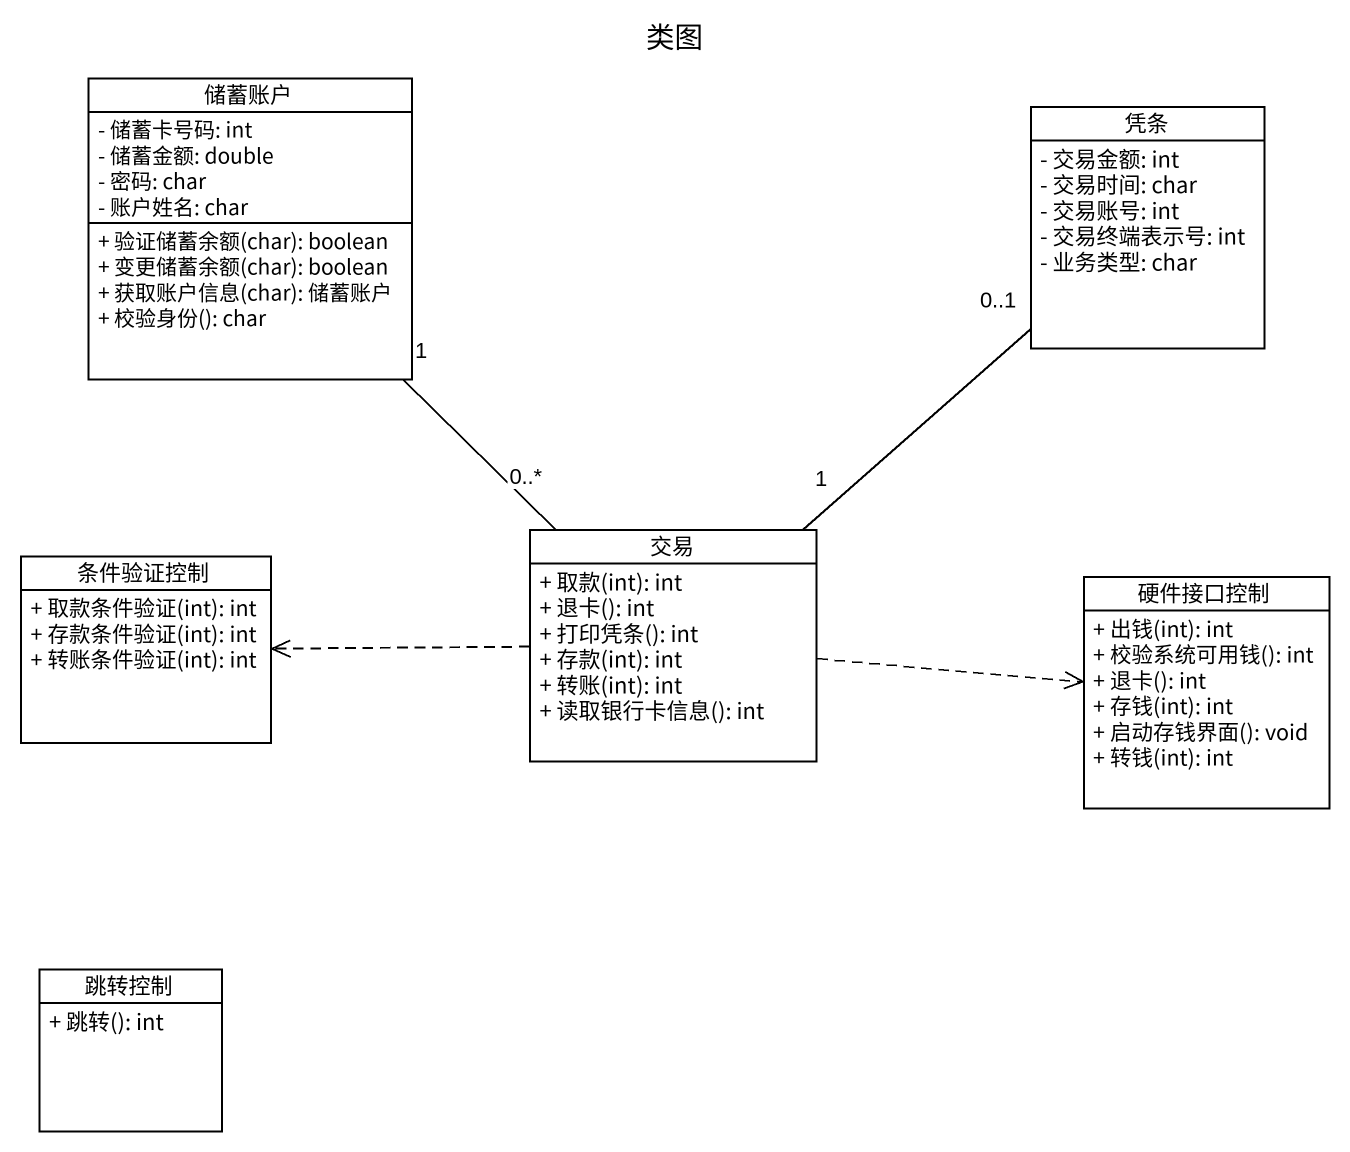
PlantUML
@startuml
title 类图
hide circle
hide empty members
skinparam classAttributeIconSize 0
class 储蓄账户 {
  - 储蓄卡号码: int
  - 储蓄金额: double
  - 密码: char
  - 账户姓名: char
  + 验证储蓄余额(char): boolean
  + 变更储蓄余额(char): boolean
  + 获取账户信息(char): 储蓄账户
  + 校验身份(): char
}
class 凭条 {
  - 交易金额: int
  - 交易时间: char
  - 交易账号: int
  - 交易终端表示号: int
  - 业务类型: char
}
class 条件验证控制 {
  + 取款条件验证(int): int
  + 存款条件验证(int): int
  + 转账条件验证(int): int
}
class 交易 {
  + 取款(int): int
  + 退卡(): int
  + 打印凭条(): int
  + 存款(int): int
  + 转账(int): int
  + 读取银行卡信息(): int
}
class 硬件接口控制 {
  + 出钱(int): int
  + 校验系统可用钱(): int
  + 退卡(): int
  + 存钱(int): int
  + 启动存钱界面(): void
  + 转钱(int): int
}
class 跳转控制 {
  + 跳转(): int
}
储蓄账户 "1" -- "0..*" 交易
交易 "1" -up- "0..1" 凭条
交易 .left.> 条件验证控制
交易 .right.> 硬件接口控制
@enduml
